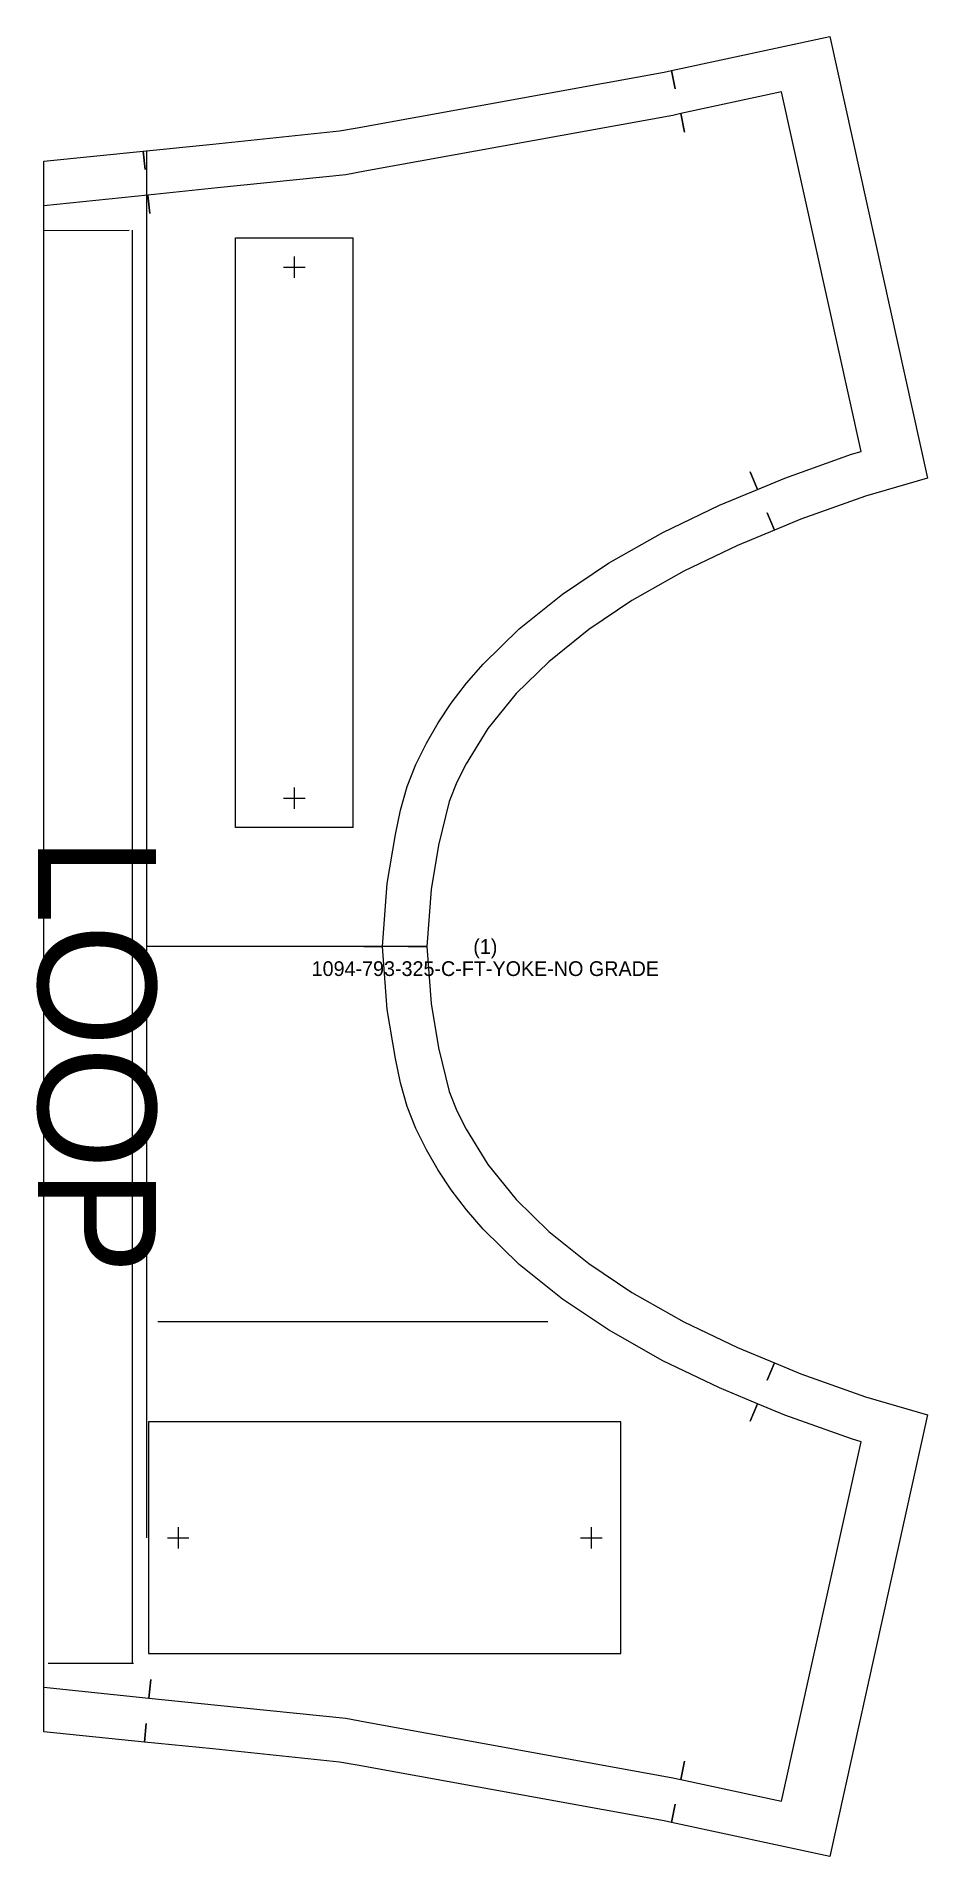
# Model space of a CAD drawing. Header units: inches. Extents: x 0.5 to 8.1, y 0 to 15.5.
import ezdxf
from ezdxf.enums import TextEntityAlignment as Align

# ---------------------------------------------------------------- set-up
doc = ezdxf.new("R2010")
doc.units = ezdxf.units.IN

msp = doc.modelspace()

# ---------------------------------------------------------------- linework, layer by layer
at = {"layer": 'T001L001'}
for points in [[(0.549, 14.401), (1.393, 14.487), (1.409, 14.331), (1.393, 14.487), (1.984, 14.548), (3.058, 14.659), (3.208, 14.686), (5.815, 15.159), (5.877, 15.173), (5.91, 15.016), (5.877, 15.173), (7.221, 15.462), (8.052, 11.71), (7.525, 11.557), (6.977, 11.361), (6.751, 11.267), (6.69, 11.415), (6.751, 11.267), (6.439, 11.138), (5.983, 10.918), (5.542, 10.669), (5.177, 10.425), (4.835, 10.15), (4.56, 9.88), (4.317, 9.582), (4.133, 9.283), (4.054, 9.126), (3.989, 8.963), (3.9, 8.593), (3.836, 8.215), (3.8, 7.731), (3.642, 7.731), (3.8, 7.731), (3.836, 7.247), (3.9, 6.869), (3.989, 6.499), (4.054, 6.336), (4.133, 6.179), (4.317, 5.88), (4.56, 5.582), (4.835, 5.311), (5.177, 5.037), (5.542, 4.793), (5.983, 4.544), (6.439, 4.324), (6.751, 4.194), (6.69, 4.046), (6.751, 4.194), (6.977, 4.101), (7.525, 3.905), (8.052, 3.752), (7.221, 0), (5.877, 0.289), (5.91, 0.446), (5.877, 0.289), (5.815, 0.303), (3.208, 0.776), (3.058, 0.803), (1.984, 0.914), (1.402, 0.973), (1.418, 1.13), (1.402, 0.973), (0.549, 1.061), (0.549, 14.401)], [(0.549, 1.438), (1.44, 1.347), (1.456, 1.503), (1.44, 1.347), (2.022, 1.287), (3.112, 1.175), (3.276, 1.145), (5.888, 0.67), (5.956, 0.656), (5.989, 0.812), (5.956, 0.656), (6.813, 0.471), (7.489, 3.524), (7.405, 3.549), (6.839, 3.751), (6.607, 3.847), (6.546, 3.7), (6.607, 3.847), (6.284, 3.981), (5.805, 4.212), (5.343, 4.474), (4.951, 4.736), (4.583, 5.031), (4.278, 5.331), (4.138, 5.493), (4.008, 5.663), (3.897, 5.83), (3.797, 6.005), (3.707, 6.184), (3.632, 6.371), (3.577, 6.573), (3.534, 6.779), (3.464, 7.195), (3.424, 7.731), (3.266, 7.731), (3.424, 7.731), (3.464, 8.267), (3.534, 8.683), (3.577, 8.889), (3.632, 9.091), (3.707, 9.277), (3.797, 9.457), (3.897, 9.632), (4.008, 9.799), (4.138, 9.969), (4.278, 10.13), (4.583, 10.43), (4.951, 10.725), (5.343, 10.988), (5.805, 11.249), (6.284, 11.48), (6.607, 11.614), (6.546, 11.762), (6.607, 11.614), (6.839, 11.71), (7.405, 11.913), (7.489, 11.937), (6.813, 14.991), (5.956, 14.806), (5.989, 14.649), (5.956, 14.806), (5.888, 14.791), (3.275, 14.317), (3.112, 14.287), (2.022, 14.175), (1.431, 14.114), (1.447, 13.958), (1.431, 14.114), (0.549, 14.024)], [(1.424, 2.708), (1.424, 14.492)], [(0.542, 13.813), (1.272, 13.817)], [(1.299, 13.816), (1.299, 1.648)], [(2.175, 13.752), (3.175, 13.752)], [(2.175, 8.741), (2.175, 13.752)], [(3.175, 8.741), (3.175, 13.752)], [(2.584, 13.502), (2.766, 13.502)], [(2.675, 13.593), (2.675, 13.411)], [(2.584, 8.991), (2.766, 8.991)], [(2.675, 9.082), (2.675, 8.901)], [(3.175, 8.741), (2.175, 8.741)], [(3.8, 7.731), (1.424, 7.731)], [(4.829, 4.543), (1.515, 4.543)], [(1.438, 3.692), (1.438, 2.708), (1.438, 1.725)], [(5.447, 3.692), (1.438, 3.692)], [(5.447, 1.725), (5.447, 2.708), (5.447, 3.692)], [(1.688, 2.799), (1.688, 2.617)], [(5.197, 2.799), (5.197, 2.617)], [(1.597, 2.708), (1.779, 2.708)], [(5.106, 2.708), (5.288, 2.708)], [(1.438, 1.725), (5.447, 1.725)], [(0.585, 1.644), (1.31, 1.643)]]:
    msp.add_lwpolyline(points, dxfattribs=at)

# ---------------------------------------------------------------- texts
at = {"layer": 'ABC'}
msp.add_text('LOOP', height=1.0008, rotation=-90, dxfattribs=at).set_placement((1, 8.666), align=Align.MIDDLE_LEFT)
for s, p in [('(1)', (4.297, 7.731)), ('1094-793-325-C-FT-YOKE-NO GRADE', (4.297, 7.543))]:
    msp.add_text(s, height=0.1252, dxfattribs=at).set_placement(p, align=Align.MIDDLE_CENTER)

doc.saveas('drawing.dxf')
